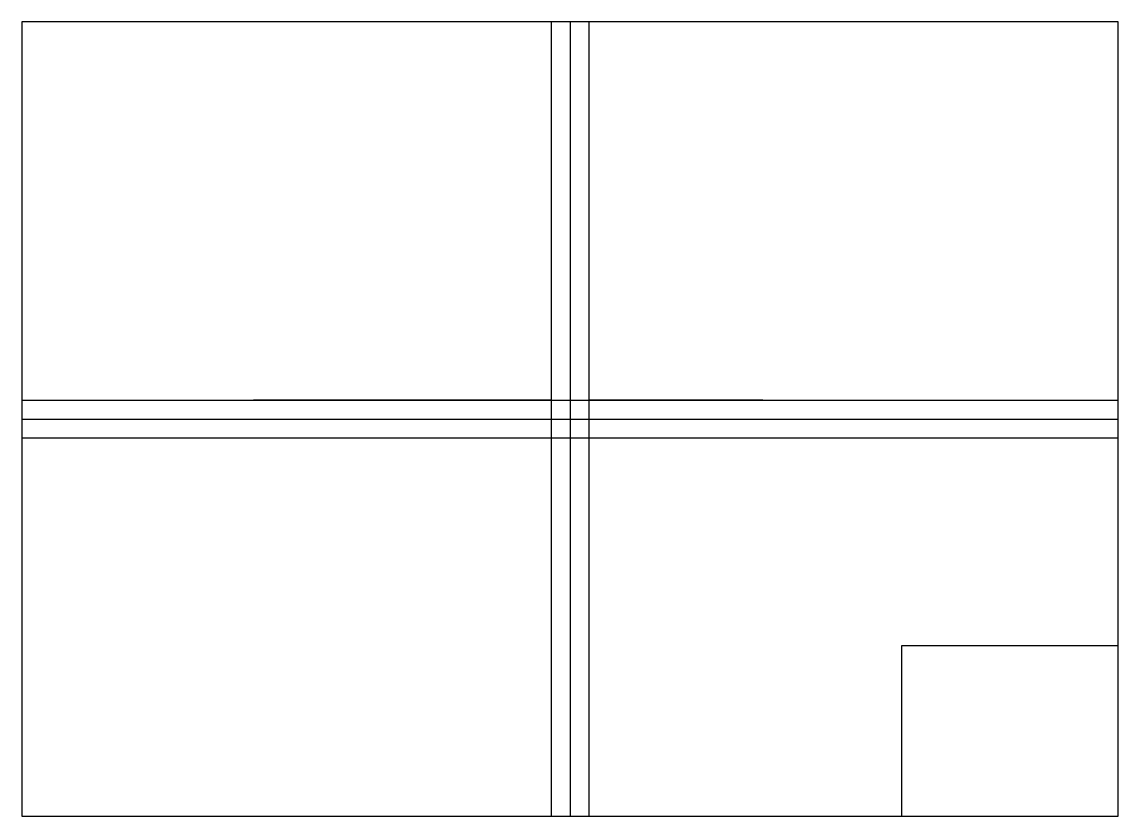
# Model space of a CAD drawing. Header units: inches. Extents: x 0 to 580, y 0 to 420.
import ezdxf

# ---------------------------------------------------------------- set-up
doc = ezdxf.new("R2010")
doc.units = ezdxf.units.IN
doc.header["$MEASUREMENT"] = 0

msp = doc.modelspace()

# ---------------------------------------------------------------- linework, layer by layer
for p, q in [((580, 420), (0, 420)), ((0, 420), (0, 0)), ((280, 420), (280, 0)), ((290, 420), (290, 0)), ((300, 420), (300, 0)), ((580, 0), (580, 420)), ((280, 320), (280, 220)), ((0, 220), (580, 220)), ((0, 220), (580, 220)), ((280, 220), (122.5, 220)), ((392, 220), (300, 220)), ((0, 210), (580, 210)), ((0, 200), (580, 200)), ((580, 90), (465.47, 90)), ((465.47, 90), (465.47, 0)), ((0, 0), (580, 0))]:
    msp.add_line(p, q)

doc.saveas('drawing.dxf')
